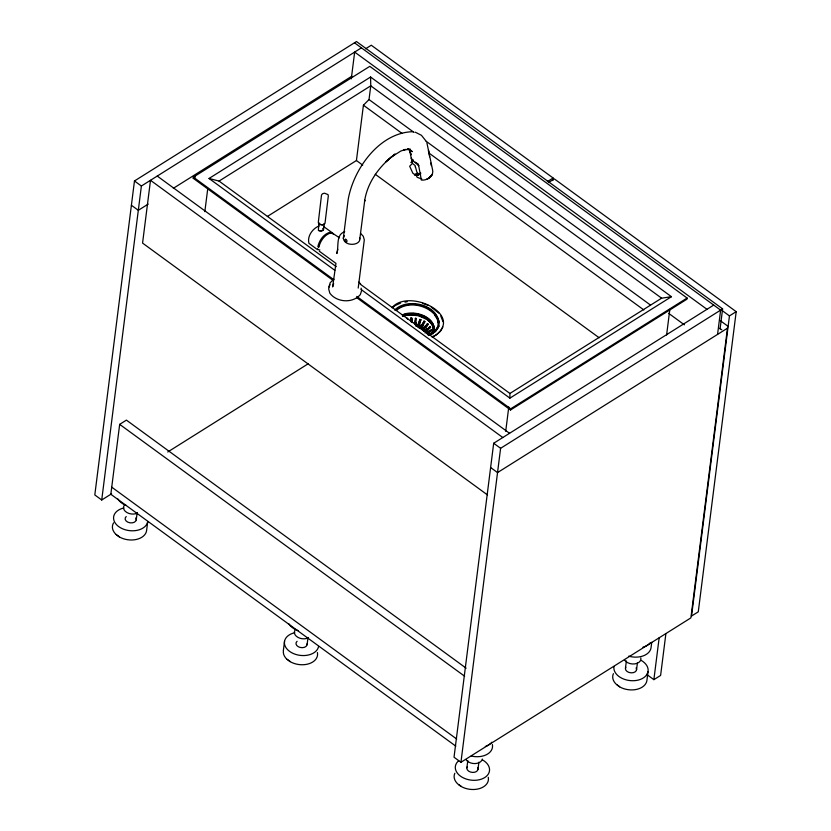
<?xml version="1.0" encoding="UTF-8"?>
<svg xmlns="http://www.w3.org/2000/svg" width="831" height="831" viewBox="0 0 831 831"><rect width="100%" height="100%" fill="white"/><g stroke="black" fill="none" stroke-linecap="round" stroke-linejoin="round"><path stroke-width="1.25" d="M334.831 270.314L209.038 178.468L370.574 77.023L671.438 296.698L509.902 398.142L509.922 393.458L360.301 284.212M415.157 166.917L415.178 165.598L412.415 163.385L409.683 166.242L412.799 173.139L415.344 175.05L417.868 173.128M318.605 246.952L318.637 245.249M319.021 230.8L322.781 230.447L321.244 231.215L318.387 230.353L318.875 222.708L320.34 224.734M415.386 318.346L416.393 318.418L415.645 324.495M415.666 324.339L417.65 325.44L417.848 324.921A6.762 1.319 -72.3 0 0 419.811 319.561L420.818 319.862A7.001 1.371 -72.3 0 1 418.772 325.42L418.263 326.822L417.328 326.479L417.671 325.253L415.614 324.713L415.479 325.804M429.762 334.509A7.022 5.183 13.1 0 0 431.694 333.387L431.84 332.649L431.891 333.511M432.878 332.213L433.273 329.003L432.4 325.7M433.076 332.452L433.47 329.211L432.587 325.856L430.333 322.501M433.346 332.338L433.855 328.193M433.657 331.86L434.062 328.525L433.159 325.087L430.842 321.524M438.82 326.666C441.687 305.372 408 296.501 394.683 310.067M414.648 324.329L415.053 321.057M415.396 318.252L415.043 321.109M720.072 328.972L722.617 308.883L356.478 41.55L134.466 180.971L94.807 494.944L101.725 499.992L111.572 493.801M101.725 499.992L141.384 186.019L361.412 47.845M466.139 668.176L126.405 420.122L119.674 424.361L110.835 494.268L455.804 746.145M136.222 519.957L137.146 512.696M333.553 280.753L193.218 178.281L193.363 177.138L369.785 66.345L687.102 298.028L686.957 299.181L510.546 409.974L356.592 297.571M204.841 211.645L207.76 188.585M351.284 78.831L354.671 52.073L706.973 309.309M283.371 650.434L284.534 641.303M406.639 149.383L410.462 149.32L403.658 149.86L405.559 149.424L400.843 151.034L391.027 157.225L385.833 161.848L395.13 154.036C379.892 165.452 367.323 182.124 364.57 201.32L364.778 200.053L359.636 240.367A8.767 5.91 7.3 0 1 356.478 243.452C351.897 245.498 344.096 244.117 343.307 238.32L348.231 199.253C353.622 168.818 379.57 132.233 413.163 131.693M267.395 216.444L356.426 160.528L363.417 105.205L369.026 99.564L370.761 85.822L370.574 77.023M307.096 644.711L308.01 637.45M358.203 288.077L364.3 239.837L363.282 236.284L360.571 233.376M418.263 326.822L418.782 325.253A6.762 1.319 -72.3 0 0 420.756 319.893L420.86 319.696M419.967 327.611L420.787 328.089L419.967 327.611L420.777 326.178A6.586 2.535 -60.5 0 0 422.719 323.633L424.07 321.182L424.724 321.836M422.2 329.128L422.844 329.72L422.2 329.128L423.259 327.871A6.586 3.584 -46.5 0 0 425.825 325.783C427.466 322.677 429.212 324.267 426.469 326.375A6.586 3.584 -46.5 0 1 423.903 328.463L422.844 329.72M430.178 326.49L429.907 326.573A6.762 4.477 -29.4 0 1 425.119 329.886L423.883 330.925L425.119 330.052A7.001 4.633 -29.4 0 0 430.074 326.625L430.51 327.289A7.001 4.633 -29.4 0 1 425.555 330.717L424.309 331.59L425.545 330.541A6.762 4.477 -29.4 0 0 430.323 327.227L430.603 327.154M713.715 305.081L493.687 443.255L454.027 757.228L460.945 762.276L690.883 617.88L727.738 326.095L720.415 320.745M460.945 762.276L500.605 448.304L722.617 308.883M505.705 431.32L508.78 406.982M510.546 409.974L510.691 408.821L687.102 298.028M466.887 767.792L467.801 760.542M477.96 769.464L478.874 762.214M552.802 180.566L553.124 178L371.28 45.227L365.505 48.852M666.597 334.997L669.838 309.381M625.463 668.207L626.377 660.946M636.536 669.879L637.45 662.619M648.024 671.614L646.871 680.745A17.212 11.582 7.2 0 1 636.629 689.387A17.212 11.582 7.2 0 1 619.573 686.822M651.733 642.301L651.005 648.014A17.212 11.582 7.2 0 1 628.714 656.158M646.549 674.315L653.872 679.654L659.16 637.793M665.901 633.565L660.614 675.426L653.872 679.654M717.568 334.405L720.633 310.129L354.494 42.797M736.193 311.667L729.452 315.894L691.537 616.051L698.279 611.824L736.193 311.667L554.35 178.894L548.574 182.519M322.802 230.426L323.519 229.792L324.37 223.518L323.571 224.515M337.791 249.258L336.856 253.497C338.986 246.537 335.61 234.591 344.73 231.724M343.307 238.32L344.356 235.744M328.879 286.965L330.198 282.737L333.896 279.154M329.959 284.607L328.65 288.835L329.845 293.187C336.711 302.505 352.822 303.575 360.353 294.558L361.662 290.331L361.07 288.16M333.647 283.651L332.639 286.924L335.953 263.365L319.281 251.201M318.792 247.233C320.392 240.813 324.838 234.113 331.714 232.69L339.453 237.77M424.07 321.182L422.314 324.443A6.783 2.607 -60.5 0 1 420.777 326.344L418.585 325.773M424.371 322.605L424.828 321.826M420.787 328.089L421.307 326.947M424.464 322.625L423.135 324.931A6.783 2.607 -60.5 0 1 421.597 326.822M427.57 323.623L426.895 324.454M428.214 324.215L427.539 325.046M432.349 333.449L433.45 331.486M433.034 333.719C439.422 317.837 414.202 308.737 402.246 315.011M437.875 326.417L435.88 329.959L432.515 332.847L427.996 334.903M438.913 325.991L436.836 329.678L433.325 332.701L428.609 334.841M438.301 327.591L434.987 331.87M442.84 327.03L440.409 331.34L436.306 334.872L431.891 336.877M415.043 174.822L414.503 175.04M418.772 173.534L417.65 174.988L415.531 167.135M426.417 332.919A7.126 5.173 -8.9 0 0 431.788 330.406L431.414 329.627A6.877 4.996 -8.9 0 1 426.23 332.057L424.901 332.878M431.715 329.606L431.611 329.72A7.126 5.173 -8.9 0 1 426.241 332.234L425.077 330.655M431.486 329.543L431.59 330.312A6.877 4.996 -8.9 0 1 426.407 332.743L425.898 332.774M419.925 319.353L420.787 319.779M426.5 325.201L425.295 326.51A6.783 3.698 -46.5 0 1 423.259 328.037L421.275 327.123L421.597 326.666A6.586 2.535 -60.5 0 0 423.54 324.121M427.144 325.794L425.939 327.102A6.783 3.698 -46.5 0 1 423.903 328.629L424.62 330.177M431.84 332.649L431.777 332.722A7.022 5.183 13.1 0 1 427.394 334.28M432.068 332.743L431.975 332.847A7.271 5.37 13.1 0 1 427.435 334.467M391.931 307.699C409.184 287.287 467.032 316.154 432.909 337.054M392.668 307.667L395.13 305.548L400.635 303.045M395.473 309.994C408.686 298.682 435.143 304.894 439.319 322.563M395.836 310.565L397.55 309.09M396.304 310.43C408.177 300.365 428.921 304.977 437.064 317.733M432.338 333.522C439.152 329.678 440.077 319.987 434.748 314.492M432.837 333.48L436.285 330.52M410.836 162.523L412.602 161.204M148.167 204.114L138.32 210.305L131.402 205.257M173.347 188.305L351.773 76.255M193.218 178.281L195.41 176.91M209.038 178.468L219.062 181.085L370.761 85.822L661.621 298.184L671.438 296.698M547.349 181.625L553.124 178M167.737 451.981L308.291 363.718M509.922 393.458L661.621 298.184M727.478 328.183L497.54 472.59L490.622 467.531M424.89 321.67L423.945 321.244M402.536 315.614C410.587 311.76 420.652 313.734 427.757 318.792M402.443 316.341L404.51 315.448M428.526 335.516L433.231 333.376M319.239 225.897C312.778 228.338 306.961 236.16 308.945 243.338L317.577 249.705M330.177 232.285C323.664 233.875 319.416 240.211 317.899 246.423L317.972 246.869M328.879 233.459L330.904 232.794L333.314 234.01M322.033 224.983L324.028 224.515L325.004 223.29L328.318 196.012L328.006 194.579L324.412 193.187L322.501 193.768L321.514 195.005L318.315 222.303L318.626 223.716L322.158 225.076M404.988 302.172L407.169 301.726M404.167 314.43L413.88 313.474M404.448 314.741L413.911 313.806L423.633 316.382M404.354 315.468L408.987 314.544M404.624 315.79L409.132 314.866M407.377 318.283C405.092 319.197 408.374 317.39 407.647 319.364M413.173 160.612L411.937 159.853L418.762 165.681L417.629 163.697L415.334 162.18M408.883 314.554L418.814 315.406M409.039 314.897L418.71 315.718L427.331 319.727M411.044 321.732A7.271 1.402 86.9 0 1 410.815 318.117L411.844 318.169A7.022 1.361 86.9 0 0 412.176 322.48A7.271 1.402 86.9 0 1 411.792 318.117M421.836 179.039L417.193 177.325L415.407 173.824M416.965 314.004L419.011 314.357M414.389 322.584L416.31 322.916M414.347 322.74L416.3 323.072M407.896 149.372L410.722 150.151L408.707 149.31M422.626 303.357L428.297 305.403M420.226 314.793C426.729 316.756 433.512 321.379 434.561 328.567M418.782 315.385L423.54 317.11M418.689 315.687L423.228 317.317M418.616 325.596L422.854 328.079M415.562 325.492L418.086 326.967M417.349 326.303L418.284 326.645M415.303 132.181L421.442 135.308L425.721 140.668M417.12 174.78L418.003 175.227L420.808 173.097L417.422 174.863L420.631 174.095L417.92 174.313M407.699 148.894L412.394 151.637L409.496 149.912M431.279 307.148L438.934 313.162M423.446 317.058L427.664 319.52L430.915 322.49L433.065 325.814M420.891 324.391L423.01 325.627M418.938 327.591L420.476 328.494M418.917 327.778L420.455 328.681M123.902 507.97A17.212 11.582 7.2 0 0 120.433 527.727A17.212 11.582 7.2 0 0 147.71 521.681L146.568 530.822A17.212 11.582 7.2 0 1 136.326 539.464A17.212 11.582 7.2 0 1 119.269 536.888L116.994 535.154M323.571 226.489L332.753 233.147M322.708 228.494L323.519 229.792M722.139 310.555L729.452 315.894M719.698 328.297L721.796 329.824M668.675 313.349L684.401 324.838M369.026 99.564L414.015 132.409M425.524 140.813L650.476 305.06M363.417 105.205L402.131 133.469M429.336 153.33L643.817 309.932M356.426 160.528L362.711 165.109M375.259 174.281L599.161 337.76M219.062 181.085L336.243 266.647M361.038 289.458L509.902 398.142M193.363 177.138L333.698 279.6M356.738 296.418L510.691 408.821M157.246 176.068L509.548 433.294M502.807 437.532L150.504 180.296L142.568 243.088L487.537 494.964M134.466 180.971L141.384 186.019M493.687 443.255L500.605 448.304M119.674 424.361L464.633 676.226M111.738 487.153L456.707 739.029M116.101 534.499L119.321 536.847M286.975 659.253L290.185 661.601L287.858 659.907M427.633 318.595L431.009 321.763M427.529 319.447L430.728 322.376L432.858 325.648L433.74 329.045M427.207 319.644L430.5 322.625M427.394 323.643L428.038 324.235M424.07 326.24L425.732 327.767M423.052 327.985L425.337 330.073M423.509 328.671L424.641 330M421.244 328.951L423.062 330.603M617.298 685.076L619.625 686.77L616.415 684.422A17.16 11.551 7.2 0 1 613.413 673.65M458.722 784.661L461.049 786.355L457.839 784.017A17.16 11.551 7.2 0 1 454.837 773.245M358.888 282.093L360.644 283.984M440.794 316.04L443.006 321.67M434.592 314.949L437.168 318.917L438.249 323.03M429.97 326.479L430.396 327.144M426.563 328.525L427.664 330.219M425.046 330.842L425.503 331.538M423.903 330.748L424.34 331.403M417.629 163.697L418.637 165.411L421.369 180.047C427.092 180.836 434.218 175.964 432.546 169.669L426.885 142.828M410.815 317.941L410.867 318.055A7.022 1.361 86.9 0 0 411.085 321.659M409.725 150.588L411.085 154.805L409.506 149.611M409.454 149.549L412.332 163.011M437.708 318.73L438.81 322.895M432.961 324.796L433.969 329.253M428.214 331.07L428.671 332.836M411.896 160.674L411.335 157.807L412.249 162.637M429.658 156.758L428.484 150.432L428.567 151.917M430.822 163.084L431.289 165.618M412.134 159.365L412.591 161.91M359.657 237.811L359.833 239.11M413.028 159.697L413.1 160.508M319.883 249.944A10.668 5.007 -53.9 0 1 317.546 248.77M419.873 319.52A7.001 1.371 -72.3 0 1 417.837 325.087M307.075 643.713A5.599 3.76 7.2 0 1 300.178 647.442A5.599 3.76 7.2 0 1 297.093 641.303M308.239 637.928A8.611 5.796 7.2 0 1 297.799 637.294A8.611 5.796 7.2 0 1 294.974 630.282M298.215 630.656A17.212 11.582 7.2 0 1 288.773 623.759M317.4 652.532A17.212 11.582 7.2 0 1 309.184 663.668A17.212 11.582 7.2 0 1 290.133 661.653M287.038 659.399A17.212 11.582 7.2 0 1 283.413 650.559M318.574 646.445A17.212 11.582 7.2 0 1 291.297 652.491A17.212 11.582 7.2 0 1 294.766 632.723M477.545 767.491A5.599 3.76 7.2 0 1 472.486 772.415A5.599 3.76 7.2 0 1 467.251 766.868M482.302 759.035A8.611 5.796 7.2 0 1 475 763.585A8.611 5.796 7.2 0 1 465.911 759.492M488.264 777.286A17.212 11.582 7.2 0 1 480.058 788.422A17.212 11.582 7.2 0 1 460.997 786.406M482.666 760.001A17.212 11.582 7.2 0 1 486.156 776.528A17.212 11.582 7.2 0 1 462.161 777.245A17.212 11.582 7.2 0 1 458.702 760.718M492.378 744.555A17.212 11.582 7.2 0 1 471.219 756.023M491.848 742.197A17.212 11.582 7.2 0 1 485.335 746.487M135.817 517.983A5.599 3.76 7.2 0 1 130.031 522.824A5.599 3.76 7.2 0 1 126.229 516.55M137.375 513.163A8.611 5.796 7.2 0 1 126.935 512.54A8.611 5.796 7.2 0 1 124.11 505.518M126.322 505.528A17.212 11.582 7.2 0 1 117.909 499.005M116.122 534.499A17.16 11.551 7.2 0 1 113.598 522.813M636.12 667.906A5.599 3.76 7.2 0 1 631.061 672.83A5.599 3.76 7.2 0 1 625.826 667.272M640.857 657.923A8.611 5.796 7.2 0 1 634.676 663.917A8.611 5.796 7.2 0 1 624.497 659.907M641.252 660.416A17.212 11.582 7.2 0 1 646.3 675.333A17.212 11.582 7.2 0 1 626.034 679.831A17.212 11.582 7.2 0 1 613.984 666.472M650.424 642.612A17.212 11.582 7.2 0 1 642.934 647.204M431.923 174.946L429.918 177.252L431.923 174.946M430.084 177.242L426.905 179.247L430.084 177.242M345.436 239.318L345.26 239.411A1.465 0.831 57.9 0 0 345.135 240.45L345.436 241.073A1.278 0.738 57.9 0 0 346.382 241.769L346.776 241.644A1.465 0.831 57.9 0 0 346.911 240.616L346.61 239.993A1.278 0.738 57.9 0 0 345.654 239.297L345.436 239.318"/></g></svg>
